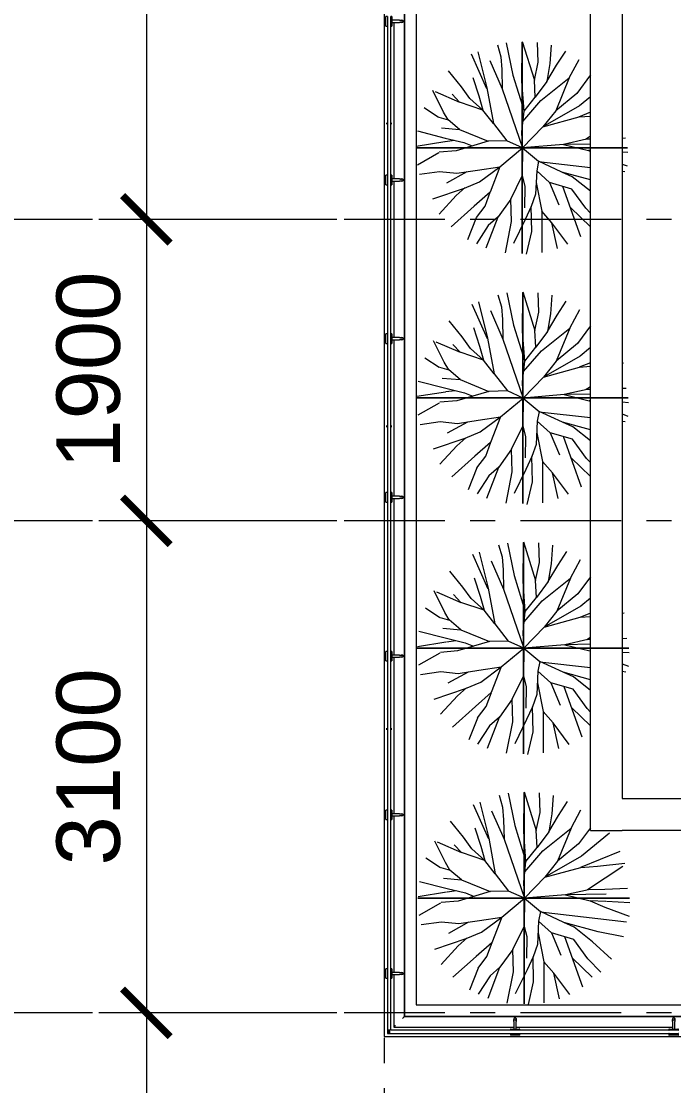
# Model space of a CAD drawing. Header units: millimetres. Extents: x -20144 to 117103, y -11426 to 48263.
# Drawn here: x 60212 to 64325, y 21391 to 28098 of the extents above; entities that cross this region are included whole.
import ezdxf

# ---------------------------------------------------------------- set-up
doc = ezdxf.new("R2010")
doc.units = ezdxf.units.MM
doc.linetypes.add('Grid Line', pattern=[22.225, 12.7, -3.175, 3.175, -3.175])
for name, color, linetype, lineweight in [('DIM', 1, 'Continuous', 5), ('L-SITE', 91, 'Continuous', 5), ('NET THAY 1', 41, 'Continuous', 5), ('NET THAY 2', 55, 'Continuous', 5), ('NET-THAY', 2, 'Continuous', 15), ('TRUC', 225, 'Continuous', 5)]:
    doc.layers.add(name, color=color, linetype=linetype, lineweight=lineweight)
doc.styles.add('TA1', font='arial.ttf')
doc.dimstyles.new('D_200_KTx2', dxfattribs={"dimtxt": 400, "dimasz": 300, "dimexe": 300, "dimexo": 300, "dimgap": 160, "dimtad": 1, "dimdec": 0, "dimzin": 9, "dimtxsty": 'TA1', "dimblk": 'ARCHTICK', "dimcen": 1, "dimdle": 300, "dimclrd": 256, "dimclre": 256, "dimclrt": 7, "dimadec": 0, "dimazin": 0, "dimtfac": 1, "dimtdec": 0, "dimtix": 1, "dimtmove": 1, "dimatfit": 3, "dimldrblk": 'ARCHTICK', "dimfxl": 1, "dimtolj": 1, "dimtzin": 0, "dimlwd": -1, "dimlwe": -1, "dimarcsym": 0})

# ---------------------------------------------------------------- blocks, each defined once
blk = doc.blocks.new('Railing - NBS_RailInfillPnl_Post-720245-MẶT BẰNG TẦNG 23')
at = {"layer": 'NET THAY 2'}
for p, q in [((-13, -5), (-13, 5)), ((13, 5), (-13, 5)), ((13, 5), (13, -5)), ((-13, -5), (13, -5))]:
    blk.add_line(p, q, dxfattribs=at)
blk = doc.blocks.new('Railing - NBS_RailInfillPnl_Post-721024-MẶT BẰNG TẦNG 23')
at = {"layer": 'NET THAY 2'}
for p, q in [((-13, -5), (-13, 5)), ((13, 5), (13, -5))]:
    blk.add_line(p, q, dxfattribs=at)
blk = doc.blocks.new('Railing - Railing-537716-MẶT BẰNG TẦNG 23')
at = {"layer": 'NET THAY 1'}
for p, q in [((-8499.5, 31299.9), (-8499.5, 21700.1)), ((-8372.5, 21827.1), (-8372.5, 31172.9)), ((-8372.5, 31172.9), (-8372.5, 21827.1)), ((-8439.5, 28091.2), (-8439.5, 27104.5)), ((-8439.5, 27091.2), (-8439.5, 26104.5)), ((-8439.5, 26091.2), (-8439.5, 25104.5)), ((-8439.5, 25091.2), (-8439.5, 24104.5)), ((-8439.5, 24091.2), (-8439.5, 23104.5)), ((-8439.5, 23091.2), (-8439.5, 22104.5)), ((-8439.5, 22091.2), (-8439.5, 21760.1)), ((1523.5, 21827.1), (-8372.5, 21827.1)), ((-8372.5, 21827.1), (1523.5, 21827.1)), ((-8439.5, 21760.1), (-7681.5, 21760.1)), ((-7668.2, 21760.1), (-6681.5, 21760.1)), ((-8499.5, 21700.1), (1650.5, 21700.1))]:
    blk.add_line(p, q, dxfattribs=at)
for points, knots in [([(-8372.5, 21827.1), (-8372.5, 21827.1), (-8372.7, 21826.8), (-8373.4, 21826.2), (-8374.1, 21825.5), (-8374.8, 21824.7), (-8375.5, 21824.1), (-8376.2, 21823.4), (-8377.2, 21822.4), (-8378.2, 21821.3), (-8379.2, 21820.4), (-8380.1, 21819.4), (-8381.9, 21817.7), (-8383.4, 21816.1), (-8384.5, 21815.1)], [0, 0, 0, 0, 0.166667, 0.25, 0.333333, 0.416667, 0.458333, 0.5, 0.583333, 0.666667, 0.708333, 0.75, 0.833333, 1, 1, 1, 1]), ([(-8429.5, 21770.1), (-8430.4, 21769.2), (-8431.7, 21767.9), (-8433.3, 21766.2), (-8434.3, 21765.2), (-8435, 21764.5), (-8435.7, 21763.8), (-8436.4, 21763.1), (-8437, 21762.5), (-8437.6, 21762), (-8438.2, 21761.4), (-8438.7, 21760.8), (-8439.3, 21760.2), (-8439.5, 21760.1), (-8439.5, 21760.1)], [0, 0, 0, 0, 0.166667, 0.25, 0.333333, 0.375, 0.416667, 0.5, 0.541667, 0.583333, 0.666667, 0.75, 0.833333, 1, 1, 1, 1])]:
    blk.add_open_spline(points, degree=3, knots=knots, dxfattribs=at)
for name, p, rotation in [('Railing - NBS_RailInfillPnl_Post-721024-MẶT BẰNG TẦNG 23', (-8469.5, 27454), 180), ('Railing - NBS_RailInfillPnl_Post-721024-MẶT BẰNG TẦNG 23', (-8469.5, 25546), 180), ('Railing - NBS_RailInfillPnl_Post-721024-MẶT BẰNG TẦNG 23', (-8469.5, 23638), 180), ('Railing - NBS_RailInfillPnl_Post-720245-MẶT BẰNG TẦNG 23', (-8469.5, 21730.1), 270)]:
    blk.add_blockref(name, p, dxfattribs=dict(rotation=rotation))
blk = doc.blocks.new('Top Rail Type - Top Rail_Internal_-538202-MẶT BẰNG TẦNG 23')
at = {"layer": 'NET THAY 1'}
for p, q in [((-8480.2, 28068.8), (-8480.2, 27126.7)), ((-8458.7, 27123.7), (-8458.7, 28071.8)), ((-8480.2, 27068.8), (-8480.2, 26126.7)), ((-8458.7, 26123.7), (-8458.7, 27071.8)), ((-8480.2, 26068.1), (-8480.2, 25128.7)), ((-8458.7, 25123.7), (-8458.7, 26071.8)), ((-8480.2, 25068.8), (-8480.2, 24126.7)), ((-8458.7, 24123.7), (-8458.7, 25071.8)), ((-8480.2, 24068.8), (-8480.2, 23126.7)), ((-8458.7, 23123.7), (-8458.7, 24071.8)), ((-8458.7, 22123.7), (-8458.7, 23071.8)), ((-8480.2, 23068.8), (-8480.2, 22126.7)), ((-8480.2, 22068.8), (-8480.2, 21719.3)), ((-8458.7, 21740.8), (-8458.7, 22071.8)), ((-7700.8, 21740.8), (-8458.7, 21740.8)), ((-6700.8, 21740.8), (-7648.8, 21740.8)), ((-8480.2, 21719.3), (-8474.5, 21719.3)), ((-8464.5, 21719.3), (-7703.8, 21719.3)), ((-7645.8, 21719.3), (-6703.8, 21719.3))]:
    blk.add_line(p, q, dxfattribs=at)
blk = doc.blocks.new('ALB-RAILING 32 - ALB-BALUSTER-V86-MẶT BẰNG TẦNG 23')
at = {"layer": 'NET THAY 1'}
for p, q in [((-30, 101.1), (-30, 91.9)), ((-30, 101.1), (30, 101.1)), ((-29, 101.1), (-30, 101.1)), ((-30, 91.9), (-29, 91.9)), ((30, 91.9), (-30, 91.9)), ((-30, 70.4), (-30, 63.2)), ((-30, 70.4), (30, 70.4)), ((-29, 70.4), (-30, 70.4)), ((30, 101.1), (29, 101.1)), ((29, 91.9), (30, 91.9)), ((30, 70.4), (29, 70.4)), ((30, 91.9), (30, 101.1)), ((30, 63.2), (30, 70.4)), ((-30, 63.2), (-26, 63.2)), ((30, 63.2), (-30, 63.2)), ((-7, 63.2), (-7, 15)), ((7, 15), (7, 63.2)), ((26, 63.2), (30, 63.2))]:
    blk.add_line(p, q, dxfattribs=at)
at = {"layer": 'NET THAY 1', "flags": 128}
for points in [[(-7, 1.4), (-7, 1.7), (-7, 2), (-7, 2.3), (-7, 2.6), (-7, 3), (-7, 3.3), (-7, 3.7), (-7, 4.1), (-7, 4.5), (-7, 5), (-7, 5.4), (-7, 5.9), (-7, 6.4), (-7, 6.9), (-7, 7.4), (-7, 7.9), (-7, 8.5), (-7, 9), (-7, 9.6), (-7, 10.1), (-7, 10.7), (-7, 11.3), (-7, 11.9), (-7, 12.5), (-7, 13), (-7, 13.6), (-7, 14.2), (-7, 14.8), (-7, 15)], [(7, 0), (7, -0.3), (7, -0.6), (6.9, -0.8), (6.9, -1.1), (6.9, -1.4), (6.8, -1.7)], [(7, 15), (7, 14.4), (7, 13.8), (7, 13.2), (7, 12.6), (7, 12), (7, 11.4), (7, 10.9), (7, 10.3), (7, 9.7), (7, 9.2), (7, 8.6), (7, 8.1), (7, 7.5), (7, 7), (7, 6.5), (7, 6), (7, 5.6), (7, 5.1), (7, 4.7), (7, 4.2), (7, 3.8), (7, 3.4), (7, 3.1), (7, 2.7)], [(-3, -6.3), (-3.2, -6.2), (-3.5, -6.1), (-3.7, -5.9), (-4, -5.8), (-4.2, -5.6), (-4.4, -5.4), (-4.6, -5.3), (-4.8, -5.1), (-5, -4.9), (-5.2, -4.7), (-5.4, -4.5), (-5.6, -4.2), (-5.7, -4), (-5.9, -3.8), (-6, -3.5), (-6.2, -3.3), (-6.3, -3), (-6.4, -2.8), (-6.5, -2.5), (-6.6, -2.3), (-6.7, -2), (-6.8, -1.7), (-6.8, -1.5), (-6.9, -1.2)], [(0, -7), (-0.3, -7), (-0.6, -7), (-0.8, -6.9), (-1.1, -6.9), (-1.4, -6.9), (-1.7, -6.8)], [(6.6, -2.5), (6.4, -2.7), (6.3, -3), (6.2, -3.2), (6.1, -3.5), (5.9, -3.7), (5.8, -4), (5.6, -4.2), (5.4, -4.4), (5.3, -4.6), (5.1, -4.8), (4.9, -5), (4.7, -5.2), (4.5, -5.4), (4.2, -5.6), (4, -5.7), (3.8, -5.9), (3.5, -6), (3.3, -6.2), (3, -6.3), (2.8, -6.4), (2.5, -6.5), (2.3, -6.6), (2, -6.7), (1.7, -6.8), (1.5, -6.8), (1.2, -6.9), (0.9, -6.9), (0.6, -7), (0.4, -7), (0.1, -7), (0, -7)]]:
    blk.add_lwpolyline(points, dxfattribs=at)
at = {"layer": 'NET THAY 1'}
for start, end in [(90, 270), (270, 90)]:
    blk.add_arc((0, 0), 7, start, end, dxfattribs=at)
blk = doc.blocks.new('CAY XANH 1 - new block_dwg_110_植栽_中_高木 - 落葉1_φ4000_H5500-1445069-IDEA-4th Storey - Detail-V162-MẶT BẰNG TẦNG 23')
at = {"layer": 'L-SITE'}
for p, q in [((-667, 1111), (-958, 1760)), ((879, 1317), (625, 696)), ((1796, 880), (1057, 580)), ((-1850, 759), (-1578, 578)), ((-1570, 578), (-1398, 529)), ((1855, 599), (1188, 159)), ((-2000, 33), (-1462, 119)), ((-1453, 121), (-1278, 144)), ((-1975, -315), (-1571, -88)), ((1984, -88), (1545, -58)), ((1923, -449), (303, -262)), ((-1423, -653), (-1041, -445)), ((1097, -1672), (762, -724)), ((1278, -1483), (902, -1122)), ((-1024, -1718), (-864, -1308)), ((855, -1808), (552, -1405))]:
    blk.add_line(p, q, dxfattribs=at)
at = {"layer": 'L-SITE', "flags": 128}
for points in [[(-838, 1808), (-670, 1129), (-546, 458), (-743, 713), (-989, 932), (-1147, 1149), (-1389, 1451)], [(-472, 1941), (-408, 1715), (-389, 1474), (-379, 1110)], [(-306, 1976), (-181, 1368), (30, 691), (242, 956)], [(-5, 2000), (224, 1272), (298, 1613), (285, 1980)], [(541, 1934), (518, 1586), (459, 1252), (641, 1557), (813, 1820)], [(-615, 1645), (-379, 1110), (0, 0), (-295, 133)], [(10, 497), (348, 890), (879, 1317), (1065, 1665)], [(1939, 182), (1516, 167), (1206, 162), (773, 64), (0, 0), (-10, 303), (30, 691), (-10, 1257), (-10, 1592)], [(-934, 1324), (-819, 978), (-743, 713), (-1182, 862)], [(1244, 1325), (1021, 1024), (625, 696), (384, 396), (0, 0), (305, -251), (268, -432)], [(459, 1252), (242, 956), (224, 1272)], [(1602, 1227), (1074, 790), (384, 396), (1064, 582), (1374, 607), (1887, 662)], [(-1522, 376), (-1182, 348), (-1399, 530), (-1482, 672), (-1685, 1077)], [(-1640, 1059), (-1182, 862), (-1319, 1008)], [(-546, 458), (-295, 133), (-645, 125)], [(-1974, 319), (-1451, 187), (-1104, 101), (-945, 37)], [(-1182, 348), (-645, 125), (-1245, -52), (-1564, -80)], [(-1683, -957), (-1092, -755), (-807, -637), (-423, -352), (0, 0), (-5, -527)], [(1538, 78), (773, 64), (1241, -50)], [(1534, -57), (1241, -50), (1512, -168), (1971, -338)], [(-1938, -494), (-1560, -440), (-1235, -475), (-846, -416), (-423, -352), (-610, -834), (-905, -1095), (-1342, -1483)], [(1865, -721), (1389, -632), (743, -453), (305, -251)], [(-217, -960), (-5, -527), (44, -720), (39, -1126)], [(508, -651), (268, -432), (248, -870), (165, -1101)], [(1640, -1145), (1284, -817), (935, -541), (743, -453)], [(-1567, -1243), (-1244, -895), (-1077, -745)], [(258, -651), (365, -1191), (365, -1967)], [(1438, -1391), (1191, -1135), (931, -773), (508, -651), (685, -1070)], [(-867, -1310), (-703, -1095), (-608, -832)], [(-321, -1974), (-207, -1385), (-217, -960), (-458, -1297)], [(76, -1999), (175, -1573), (165, -1101), (52, -1342), (-170, -1795)], [(659, -1888), (552, -1405), (365, -1191)], [(-682, -1880), (-458, -1297), (-645, -1459), (-866, -1803)]]:
    blk.add_lwpolyline(points, dxfattribs=at)
blk = doc.blocks.new('CAY XANH 1 - new block_dwg-V163-MẶT BẰNG TẦNG 23')
at = {"xscale": 0.5, "yscale": 0.5, "zscale": 0.5}
blk.add_blockref('CAY XANH 1 - new block_dwg_110_植栽_中_高木 - 落葉1_φ4000_H5500-1445069-IDEA-4th Storey - Detail-V162-MẶT BẰNG TẦNG 23', (-494874, 495980), dxfattribs=at)
blk = doc.blocks.new('CAY XANH 1 - CAY XANH_dwg-714093-MẶT BẰNG TẦNG 23')
at = {"layer": 'L-SITE'}
for p, q in [((28746.5, 0), (28733, 0)), ((28788.3, 0), (28770.7, 0)), ((28931.4, 0), (28921.9, 0)), ((29155.3, 0), (29164.1, 0))]:
    blk.add_line(p, q, dxfattribs=at)
at = {"layer": 'L-SITE', "flags": 128}
for points in [[(28694.1, 0), (28684.6, 0), (28661.3, 0), (28659.4, 0), (28644, 0), (28634.5, 0), (28611.2, 0), (28603.7, 0), (28594.2, 0), (28603.7, 0), (28609.6, 0), (28592.2, 0), (28570.9, 0), (28578.4, 0), (28603.7, 0), (28662, 0), (28642.6, 0), (28600.1, 0), (28579.1, 0), (28609.9, 0), (28604, 0), (28575.2, 0), (28563.7, 0), (28584.7, 0), (28609.9, 0), (28613.8, 0), (28600.1, 0), (28611.8, 0), (28638.7, 0), (28677.6, 0), (28708.4, 0), (28713.9, 0), (28725.7, 0), (28715.9, 0), (28712.3, 0), (28702.5, 0), (28691, 0), (28706.4, 0), (28731.3, 0), (28735.2, 0), (28750.6, 0), (28756.5, 0), (28781.4, 0), (28806.3, 0), (28821.7, 0), (28833.5, 0), (28837.1, 0), (28862.3, 0), (28883.3, 0), (28898.7, 0), (28916, 0), (28931.4, 0)], [(28647.5, 0), (28660.7, 0), (28678.3, 0), (28673.9, 0), (28669.5, 0), (28647.5, 0)], [(29039.2, 0), (29014.3, 0), (28989.4, 0), (28974, 0), (28975.7, 0), (28958.6, 0), (28943.2, 0), (28925.9, 0), (28918, 0), (28931.4, 0), (28920, 0), (28895.1, 0), (28877.7, 0), (28821.5, 0), (28814, 0), (28794.6, 0), (28769.7, 0), (28707.5, 0), (28715.4, 0), (28722.9, 0), (28717.3, 0), (28707.5, 0), (28702, 0), (28694.1, 0)], [(28752.4, 0), (28737, 0), (28715.7, 0)], [(28715.7, 0), (28725.2, 0), (28721.6, 0), (28735, 0), (28740.6, 0), (28746.5, 0), (28765.8, 0), (28752.4, 0)], [(28733, 0), (28738.9, 0), (28756, 0), (28765.8, 0), (28771.4, 0), (28775.3, 0), (28781.2, 0), (28788.7, 0), (28792.7, 0), (28732.7, 0)], [(28732.7, 0), (28740.3, 0), (28815.9, 0), (28825.4, 0), (28881.6, 0), (28895.1, 0), (28898.7, 0), (28889.2, 0), (28895.1, 0), (28904.6, 0), (28921.9, 0), (28927.8, 0)], [(28763.8, 0), (28748.4, 0), (28746.5, 0)], [(28785.1, 0), (28788.7, 0), (28790.7, 0), (28785.1, 0), (28763.8, 0)], [(28770.7, 0), (28768.5, 0), (28779.5, 0), (28788.3, 0)], [(28817.6, 0), (28796.6, 0), (28785.1, 0)], [(28921.9, 0), (28908.5, 0), (28910.5, 0), (28893.1, 0), (28898.7, 0), (28893.1, 0), (28867.9, 0), (28812, 0)], [(28812, 0), (28823.5, 0), (28817.6, 0)], [(28927.8, 0), (28939.3, 0), (28941.3, 0), (28946.8, 0), (28956.7, 0), (28933.4, 0), (28921.9, 0), (28931.4, 0), (28946.8, 0), (28962.2, 0), (28970.1, 0), (28981.6, 0), (28995, 0)], [(29091.3, 0), (29110.6, 0), (29116.2, 0), (29106.7, 0), (29089.3, 0), (29081.8, 0), (29072, 0), (29058.5, 0), (29037.2, 0), (29033.6, 0), (29018.2, 0), (29008.4, 0), (29002.8, 0), (28997, 0), (28983.5, 0), (28966.2, 0), (28958.6, 0), (28956.7, 0), (28939.3, 0), (28921.9, 0)], [(28921.9, 0), (28931.4, 0), (28933.4, 0), (28943.2, 0), (28956.7, 0), (28954.7, 0), (28958.6, 0), (28975.7, 0), (28981.6, 0), (28987.5, 0), (29004.8, 0), (29037.2, 0), (29047.1, 0), (29053, 0), (29041.2, 0), (29043.1, 0), (29051, 0), (29068.4, 0)], [(28995, 0), (29010.4, 0), (29025.8, 0), (29020.2, 0), (29006.5, 0)], [(29006.5, 0), (29025.8, 0), (29029.7, 0), (29018.2, 0), (29025.8, 0), (29045.1, 0), (29053, 0), (29062.5, 0), (29070, 0), (29083.8, 0), (29108.7, 0), (29114.5, 0)], [(29312.7, 0), (29293.4, 0), (29302.9, 0), (29316.3, 0), (29320.3, 0), (29302.9, 0), (29285.5, 0), (29262.6, 0), (29270.1, 0), (29304.9, 0), (29312.7, 0), (29304.9, 0), (29297.3, 0), (29281.9, 0), (29327.3, 0), (29348.6, 0), (29330.1, 0), (29343.5, 0), (29390.9, 0), (29381.4, 0), (29362, 0), (29366, 0), (29373.5, 0), (29352.5, 0), (29344.7, 0), (29331.2, 0), (29311.9, 0), (29298.5, 0), (29229.9, 0), (29212.5, 0), (29205, 0), (29176.1, 0), (29168.3, 0), (29150.9, 0), (29145.3, 0), (29160.7, 0), (29174.2, 0), (29170.2, 0), (29152.9, 0), (29145.3, 0), (29102.8, 0), (29106.7, 0), (29070, 0), (29043.1, 0), (29037.2, 0)], [(29037.2, 0), (29058.5, 0), (29072, 0), (29087.4, 0), (29099.2, 0), (29089.3, 0), (29075.9, 0), (29068.4, 0), (29104.7, 0), (29116.2, 0)], [(29116.2, 0), (29091.3, 0), (29083.8, 0), (29070, 0), (29049, 0), (29039.2, 0)], [(29068.4, 0), (29056.6, 0), (29060.5, 0), (29112.3, 0), (29147, 0), (29158.4, 0), (29135.5, 0), (29131.6, 0), (29147, 0), (29162.4, 0), (29169.9, 0), (29187.3, 0), (29195.1, 0), (29222, 0), (29233.5, 0), (29256.7, 0), (29210.9, 0), (29220.4, 0), (29208.6, 0), (29224, 0), (29237.7, 0), (29247.2, 0), (29260.6, 0), (29268.5, 0), (29283.9, 0), (29299.3, 0), (29312.7, 0)], [(29114.5, 0), (29100.8, 0), (29091.3, 0)], [(29160.7, 0), (29147, 0), (29133.5, 0), (29139.4, 0), (29162.4, 0), (29170.2, 0), (29154.8, 0)], [(29164.1, 0), (29172.9, 0), (29179.5, 0), (29192.7, 0), (29186.1, 0), (29150.9, 0), (29144.3, 0), (29137.8, 0), (29144.3, 0), (29155.3, 0)], [(29154.8, 0), (29162.4, 0), (29181.7, 0), (29191.5, 0), (29185.6, 0), (29212.5, 0), (29224, 0), (29205, 0), (29199.1, 0), (29177.8, 0), (29179.7, 0)], [(29179.7, 0), (29174.2, 0), (29160.7, 0)], [(29221.3, 0), (29199.3, 0), (29186.1, 0), (29199.3, 0)], [(29199.3, 0), (29210.3, 0), (29230.1, 0), (29241.1, 0), (29283.4, 0), (29301, 0), (29296.6, 0), (29238.9, 0), (29241.1, 0), (29225.7, 0), (29221.3, 0)]]:
    blk.add_lwpolyline(points, dxfattribs=at)
for points in [[(28645.7, 0), (28641.3, 0), (28706.9, 0), (28676.5, 0), (28672.1, 0), (28685.3, 0), (28676.5, 0)], [(28690.8, 0), (28669.5, 0), (28662, 0), (28675.4, 0), (28681, 0), (28698.3, 0), (28700.3, 0)], [(28737.7, 0), (28750.9, 0), (28759.7, 0), (28755.3, 0), (28737.7, 0), (28711.3, 0), (28700.3, 0), (28698.1, 0), (28715.7, 0), (28717.9, 0), (28722.3, 0), (28739.9, 0)], [(28785.9, 0), (28783.7, 0), (28768.3, 0), (28757.3, 0), (28752.9, 0), (28748.5, 0), (28768.3, 0), (28777.1, 0)], [(28904.6, 0), (28915.6, 0), (28871.6, 0), (28805.9, 0), (28810.3, 0), (28803.7, 0), (28873.8, 0), (28882.6, 0)], [(28871.6, 0), (28858.4, 0), (28851.8, 0), (28862.8, 0)], [(28898, 0), (28909, 0), (28928.8, 0), (28931, 0), (28935.4, 0), (28942, 0), (28931, 0), (28909, 0), (28880.4, 0)], [(28926.6, 0), (28942, 0), (28957.4, 0), (28950.8, 0), (28975, 0), (28957.4, 0), (28948.6, 0), (28915.6, 0)], [(28970.6, 0), (28975, 0), (28957.4, 0), (28942, 0), (28955.2, 0), (28950.8, 0)], [(29036.6, 0), (29043.2, 0), (29045.4, 0), (29025.6, 0), (29023.4, 0)], [(29118, 0), (29115.8, 0), (29135.6, 0), (29140, 0), (29129, 0)], [(29157.5, 0), (29161.9, 0), (29190.5, 0), (29194.9, 0), (29192.7, 0), (29205.9, 0), (29225.7, 0), (29219.1, 0), (29205.9, 0), (29203.7, 0), (29192.7, 0), (29164.1, 0)], [(29287, 0), (29239.4, 0), (29231.8, 0), (29294.6, 0), (29300.5, 0), (29319.8, 0), (29304.4, 0)]]:
    blk.add_lwpolyline(points, close=True, dxfattribs=at)
blk = doc.blocks.new('CAY XANH 1 - CAY XANH_dwg-714092-MẶT BẰNG TẦNG 23')
at = {"layer": 'L-SITE'}
for p, q in [((0, -28746.5), (0, -28733)), ((0, -28788.3), (0, -28770.7)), ((0, -28931.4), (0, -28921.9)), ((0, -29155.3), (0, -29164.1))]:
    blk.add_line(p, q, dxfattribs=at)
at = {"layer": 'L-SITE', "flags": 128}
for points in [[(0, -28694.1), (0, -28684.6), (0, -28661.3), (0, -28659.4), (0, -28644), (0, -28634.5), (0, -28611.2), (0, -28603.7), (0, -28594.2), (0, -28603.7), (0, -28609.6), (0, -28592.2), (0, -28570.9), (0, -28578.4), (0, -28603.7), (0, -28662), (0, -28642.6), (0, -28600.1), (0, -28579.1), (0, -28609.9), (0, -28604), (0, -28575.2), (0, -28563.7), (0, -28584.7), (0, -28609.9), (0, -28613.8), (0, -28600.1), (0, -28611.8), (0, -28638.7), (0, -28677.6), (0, -28708.4), (0, -28713.9), (0, -28725.7), (0, -28715.9), (0, -28712.3), (0, -28702.5), (0, -28691), (0, -28706.4), (0, -28731.3), (0, -28735.2), (0, -28750.6), (0, -28756.5), (0, -28781.4), (0, -28806.3), (0, -28821.7), (0, -28833.5), (0, -28837.1), (0, -28862.3), (0, -28883.3), (0, -28898.7), (0, -28916), (0, -28931.4)], [(0, -28647.5), (0, -28660.7), (0, -28678.3), (0, -28673.9), (0, -28669.5), (0, -28647.5)], [(0, -29039.2), (0, -29014.3), (0, -28989.4), (0, -28974), (0, -28975.7), (0, -28958.6), (0, -28943.2), (0, -28925.9), (0, -28918), (0, -28931.4), (0, -28920), (0, -28895.1), (0, -28877.7), (0, -28821.5), (0, -28814), (0, -28794.6), (0, -28769.7), (0, -28707.5), (0, -28715.4), (0, -28722.9), (0, -28717.3), (0, -28707.5), (0, -28702), (0, -28694.1)], [(0, -28752.4), (0, -28737), (0, -28715.7)], [(0, -28715.7), (0, -28725.2), (0, -28721.6), (0, -28735), (0, -28740.6), (0, -28746.5), (0, -28765.8), (0, -28752.4)], [(0, -28733), (0, -28738.9), (0, -28756), (0, -28765.8), (0, -28771.4), (0, -28775.3), (0, -28781.2), (0, -28788.7), (0, -28792.7), (0, -28732.7)], [(0, -28732.7), (0, -28740.3), (0, -28815.9), (0, -28825.4), (0, -28881.6), (0, -28895.1), (0, -28898.7), (0, -28889.2), (0, -28895.1), (0, -28904.6), (0, -28921.9), (0, -28927.8)], [(0, -28763.8), (0, -28748.4), (0, -28746.5)], [(0, -28785.1), (0, -28788.7), (0, -28790.7), (0, -28785.1), (0, -28763.8)], [(0, -28770.7), (0, -28768.5), (0, -28779.5), (0, -28788.3)], [(0, -28817.6), (0, -28796.6), (0, -28785.1)], [(0, -28921.9), (0, -28908.5), (0, -28910.5), (0, -28893.1), (0, -28898.7), (0, -28893.1), (0, -28867.9), (0, -28812)], [(0, -28812), (0, -28823.5), (0, -28817.6)], [(0, -28927.8), (0, -28939.3), (0, -28941.3), (0, -28946.8), (0, -28956.7), (0, -28933.4), (0, -28921.9), (0, -28931.4), (0, -28946.8), (0, -28962.2), (0, -28970.1), (0, -28981.6), (0, -28995)], [(0, -29091.3), (0, -29110.6), (0, -29116.2), (0, -29106.7), (0, -29089.3), (0, -29081.8), (0, -29072), (0, -29058.5), (0, -29037.2), (0, -29033.6), (0, -29018.2), (0, -29008.4), (0, -29002.8), (0, -28997), (0, -28983.5), (0, -28966.2), (0, -28958.6), (0, -28956.7), (0, -28939.3), (0, -28921.9)], [(0, -28921.9), (0, -28931.4), (0, -28933.4), (0, -28943.2), (0, -28956.7), (0, -28954.7), (0, -28958.6), (0, -28975.7), (0, -28981.6), (0, -28987.5), (0, -29004.8), (0, -29037.2), (0, -29047.1), (0, -29053), (0, -29041.2), (0, -29043.1), (0, -29051), (0, -29068.4)], [(0, -28995), (0, -29010.4), (0, -29025.8), (0, -29020.2), (0, -29006.5)], [(0, -29006.5), (0, -29025.8), (0, -29029.7), (0, -29018.2), (0, -29025.8), (0, -29045.1), (0, -29053), (0, -29062.5), (0, -29070), (0, -29083.8), (0, -29108.7), (0, -29114.5)], [(0, -29312.7), (0, -29293.4), (0, -29302.9), (0, -29316.3), (0, -29320.3), (0, -29302.9), (0, -29285.5), (0, -29262.6), (0, -29270.1), (0, -29304.9), (0, -29312.7), (0, -29304.9), (0, -29297.3), (0, -29281.9), (0, -29327.3), (0, -29348.6), (0, -29330.1), (0, -29343.5), (0, -29390.9), (0, -29381.4), (0, -29362), (0, -29366), (0, -29373.5), (0, -29352.5), (0, -29344.7), (0, -29331.2), (0, -29311.9), (0, -29298.5), (0, -29229.9), (0, -29212.5), (0, -29205), (0, -29176.1), (0, -29168.3), (0, -29150.9), (0, -29145.3), (0, -29160.7), (0, -29174.2), (0, -29170.2), (0, -29152.9), (0, -29145.3), (0, -29102.8), (0, -29106.7), (0, -29070), (0, -29043.1), (0, -29037.2)], [(0, -29037.2), (0, -29058.5), (0, -29072), (0, -29087.4), (0, -29099.2), (0, -29089.3), (0, -29075.9), (0, -29068.4), (0, -29104.7), (0, -29116.2)], [(0, -29116.2), (0, -29091.3), (0, -29083.8), (0, -29070), (0, -29049), (0, -29039.2)], [(0, -29068.4), (0, -29056.6), (0, -29060.5), (0, -29112.3), (0, -29147), (0, -29158.4), (0, -29135.5), (0, -29131.6), (0, -29147), (0, -29162.4), (0, -29169.9), (0, -29187.3), (0, -29195.1), (0, -29222), (0, -29233.5), (0, -29256.7), (0, -29210.9), (0, -29220.4), (0, -29208.6), (0, -29224), (0, -29237.7), (0, -29247.2), (0, -29260.6), (0, -29268.5), (0, -29283.9), (0, -29299.3), (0, -29312.7)], [(0, -29114.5), (0, -29100.8), (0, -29091.3)], [(0, -29160.7), (0, -29147), (0, -29133.5), (0, -29139.4), (0, -29162.4), (0, -29170.2), (0, -29154.8)], [(0, -29164.1), (0, -29172.9), (0, -29179.5), (0, -29192.7), (0, -29186.1), (0, -29150.9), (0, -29144.3), (0, -29137.8), (0, -29144.3), (0, -29155.3)], [(0, -29154.8), (0, -29162.4), (0, -29181.7), (0, -29191.5), (0, -29185.6), (0, -29212.5), (0, -29224), (0, -29205), (0, -29199.1), (0, -29177.8), (0, -29179.7)], [(0, -29179.7), (0, -29174.2), (0, -29160.7)], [(0, -29221.3), (0, -29199.3), (0, -29186.1), (0, -29199.3)], [(0, -29199.3), (0, -29210.3), (0, -29230.1), (0, -29241.1), (0, -29283.4), (0, -29301), (0, -29296.6), (0, -29238.9), (0, -29241.1), (0, -29225.7), (0, -29221.3)]]:
    blk.add_lwpolyline(points, dxfattribs=at)
for points in [[(0, -28645.7), (0, -28641.3), (0, -28706.9), (0, -28676.5), (0, -28672.1), (0, -28685.3), (0, -28676.5)], [(0, -28690.8), (0, -28669.5), (0, -28662), (0, -28675.4), (0, -28681), (0, -28698.3), (0, -28700.3)], [(0, -28737.7), (0, -28750.9), (0, -28759.7), (0, -28755.3), (0, -28737.7), (0, -28711.3), (0, -28700.3), (0, -28698.1), (0, -28715.7), (0, -28717.9), (0, -28722.3), (0, -28739.9)], [(0, -28785.9), (0, -28783.7), (0, -28768.3), (0, -28757.3), (0, -28752.9), (0, -28748.5), (0, -28768.3), (0, -28777.1)], [(0, -28904.6), (0, -28915.6), (0, -28871.6), (0, -28805.9), (0, -28810.3), (0, -28803.7), (0, -28873.8), (0, -28882.6)], [(0, -28871.6), (0, -28858.4), (0, -28851.8), (0, -28862.8)], [(0, -28898), (0, -28909), (0, -28928.8), (0, -28931), (0, -28935.4), (0, -28942), (0, -28931), (0, -28909), (0, -28880.4)], [(0, -28926.6), (0, -28942), (0, -28957.4), (0, -28950.8), (0, -28975), (0, -28957.4), (0, -28948.6), (0, -28915.6)], [(0, -28970.6), (0, -28975), (0, -28957.4), (0, -28942), (0, -28955.2), (0, -28950.8)], [(0, -29036.6), (0, -29043.2), (0, -29045.4), (0, -29025.6), (0, -29023.4)], [(0, -29118), (0, -29115.8), (0, -29135.6), (0, -29140), (0, -29129)], [(0, -29157.5), (0, -29161.9), (0, -29190.5), (0, -29194.9), (0, -29192.7), (0, -29205.9), (0, -29225.7), (0, -29219.1), (0, -29205.9), (0, -29203.7), (0, -29192.7), (0, -29164.1)], [(0, -29287), (0, -29239.4), (0, -29231.8), (0, -29294.6), (0, -29300.5), (0, -29319.8), (0, -29304.4)]]:
    blk.add_lwpolyline(points, close=True, dxfattribs=at)
blk = doc.blocks.new('CAY XANH 1 - CAY XANH 1-V164-MẶT BẰNG TẦNG 23')
for name, p, xscale, yscale, zscale in [('CAY XANH 1 - new block_dwg-V163-MẶT BẰNG TẦNG 23', (331762.8, -332503.6), 0.6703958691910499, 0.6703958691910499, 0.6703958691910499), ('CAY XANH 1 - CAY XANH_dwg-714092-MẶT BẰNG TẦNG 23', (0, 46610), 1.608504446305672, 1.608504446305672, 1.608504446305672), ('CAY XANH 1 - CAY XANH_dwg-714093-MẶT BẰNG TẦNG 23', (-46720.7, 0), 1.612196637345681, 1.612196637345681, 1.612196637345681)]:
    blk.add_blockref(name, p, dxfattribs=dict(xscale=xscale, yscale=yscale, zscale=zscale))
blk = doc.blocks.new('CAY XANH 1 - new block_dwg_110_植栽_中_高木 - 落葉1_φ4000_H5500-1445069-IDEA-4th Storey - Detail-V168-MẶT BẰNG TẦNG 23')
at = {"layer": 'L-SITE'}
for p, q in [((-667, 1111), (-958, 1760)), ((879, 1317), (625, 696)), ((-1850, 759), (-1578, 578)), ((1280, 670), (1057, 580)), ((1876, 661), (1887, 662)), ((-1570, 578), (-1398, 529)), ((1280, 220), (1188, 159)), ((-2000, 33), (-1462, 119)), ((-1453, 121), (-1278, 144)), ((1939, 182), (1876, 180)), ((-1975, -315), (-1571, -88)), ((1984, -88), (1876, -80)), ((1280, -375), (303, -262)), ((1876, -303), (1971, -338)), ((-1423, -653), (-1041, -445)), ((1923, -449), (1876, -444)), ((1097, -1672), (762, -724)), ((1278, -1483), (902, -1122)), ((-1024, -1718), (-864, -1308)), ((855, -1808), (552, -1405))]:
    blk.add_line(p, q, dxfattribs=at)
at = {"layer": 'L-SITE', "flags": 128}
for points in [[(-838, 1808), (-670, 1129), (-546, 458), (-743, 713), (-989, 932), (-1147, 1149), (-1389, 1451)], [(-472, 1941), (-408, 1715), (-389, 1474), (-379, 1110)], [(-306, 1976), (-181, 1368), (30, 691), (242, 956)], [(-5, 2000), (224, 1272), (298, 1613), (285, 1980)], [(541, 1934), (518, 1586), (459, 1252), (641, 1557), (813, 1820)], [(-615, 1645), (-379, 1110), (0, 0), (-295, 133)], [(10, 497), (348, 890), (879, 1317), (1065, 1665)], [(1280, 164), (1206, 162), (773, 64), (0, 0), (-10, 303), (30, 691), (-10, 1257), (-10, 1592)], [(-934, 1324), (-819, 978), (-743, 713), (-1182, 862)], [(1280, 1373), (1021, 1024), (625, 696), (384, 396), (0, 0), (305, -251), (268, -432)], [(459, 1252), (242, 956), (224, 1272)], [(-1522, 376), (-1182, 348), (-1399, 530), (-1482, 672), (-1685, 1077)], [(-1640, 1059), (-1182, 862), (-1319, 1008)], [(1280, 960), (1074, 790), (384, 396), (1064, 582), (1280, 600)], [(-546, 458), (-295, 133), (-645, 125)], [(-1974, 319), (-1451, 187), (-1104, 101), (-945, 37)], [(-1182, 348), (-645, 125), (-1245, -52), (-1564, -80)], [(-1683, -957), (-1092, -755), (-807, -637), (-423, -352), (0, 0), (-5, -527)], [(1280, 74), (773, 64), (1241, -50)], [(1280, -51), (1241, -50), (1280, -67)], [(-1938, -494), (-1560, -440), (-1235, -475), (-846, -416), (-423, -352), (-610, -834), (-905, -1095), (-1342, -1483)], [(1280, -601), (743, -453), (305, -251)], [(-217, -960), (-5, -527), (44, -720), (39, -1126)], [(508, -651), (268, -432), (248, -870), (165, -1101)], [(1280, -813), (935, -541), (743, -453)], [(-1567, -1243), (-1244, -895), (-1077, -745)], [(258, -651), (365, -1191), (365, -1967)], [(1280, -1227), (1191, -1135), (931, -773), (508, -651), (685, -1070)], [(-867, -1310), (-703, -1095), (-608, -832)], [(-321, -1974), (-207, -1385), (-217, -960), (-458, -1297)], [(76, -1999), (175, -1573), (165, -1101), (52, -1342), (-170, -1795)], [(659, -1888), (552, -1405), (365, -1191)], [(-682, -1880), (-458, -1297), (-645, -1459), (-866, -1803)]]:
    blk.add_lwpolyline(points, dxfattribs=at)
blk = doc.blocks.new('CAY XANH 1 - new block_dwg-V169-MẶT BẰNG TẦNG 23')
at = {"xscale": 0.5, "yscale": 0.5, "zscale": 0.5}
blk.add_blockref('CAY XANH 1 - new block_dwg_110_植栽_中_高木 - 落葉1_φ4000_H5500-1445069-IDEA-4th Storey - Detail-V168-MẶT BẰNG TẦNG 23', (-494874, 495980), dxfattribs=at)
blk = doc.blocks.new('CAY XANH 1 - CAY XANH 1-V170-MẶT BẰNG TẦNG 23')
for name, p, xscale, yscale, zscale in [('CAY XANH 1 - new block_dwg-V169-MẶT BẰNG TẦNG 23', (331762.8, -332503.6), 0.6703958691910499, 0.6703958691910499, 0.6703958691910499), ('CAY XANH 1 - CAY XANH_dwg-714092-MẶT BẰNG TẦNG 23', (0, 46610), 1.608504446305672, 1.608504446305672, 1.608504446305672), ('CAY XANH 1 - CAY XANH_dwg-714093-MẶT BẰNG TẦNG 23', (-46720.7, 0), 1.612196637345681, 1.612196637345681, 1.612196637345681)]:
    blk.add_blockref(name, p, dxfattribs=dict(xscale=xscale, yscale=yscale, zscale=zscale))
blk = doc.blocks.new('CAY XANH 1 - new block_dwg_110_植栽_中_高木 - 落葉1_φ4000_H5500-1445069-IDEA-4th Storey - Detail-V171-MẶT BẰNG TẦNG 23')
at = {"layer": 'L-SITE'}
for p, q in [((-667, 1111), (-958, 1760)), ((879, 1317), (625, 696)), ((-1850, 759), (-1578, 578)), ((1268, 665), (1057, 580)), ((1864, 659), (1887, 662)), ((-1570, 578), (-1398, 529)), ((1268, 212), (1188, 159)), ((-2000, 33), (-1462, 119)), ((-1453, 121), (-1278, 144)), ((1939, 182), (1864, 179)), ((-1975, -315), (-1571, -88)), ((1984, -88), (1864, -80)), ((1268, -374), (303, -262)), ((1864, -299), (1971, -338)), ((-1423, -653), (-1041, -445)), ((1923, -449), (1864, -443)), ((1097, -1672), (762, -724)), ((1268, -1474), (902, -1122)), ((-1024, -1718), (-864, -1308)), ((855, -1808), (552, -1405))]:
    blk.add_line(p, q, dxfattribs=at)
at = {"layer": 'L-SITE', "flags": 128}
for points in [[(-838, 1808), (-670, 1129), (-546, 458), (-743, 713), (-989, 932), (-1147, 1149), (-1389, 1451)], [(-472, 1941), (-408, 1715), (-389, 1474), (-379, 1110)], [(-306, 1976), (-181, 1368), (30, 691), (242, 956)], [(-5, 2000), (224, 1272), (298, 1613), (285, 1980)], [(541, 1934), (518, 1586), (459, 1252), (641, 1557), (813, 1820)], [(-615, 1645), (-379, 1110), (0, 0), (-295, 133)], [(10, 497), (348, 890), (879, 1317), (1065, 1665)], [(1268, 163), (1206, 162), (773, 64), (0, 0), (-10, 303), (30, 691), (-10, 1257), (-10, 1592)], [(-934, 1324), (-819, 978), (-743, 713), (-1182, 862)], [(1268, 1357), (1021, 1024), (625, 696), (384, 396), (0, 0), (305, -251), (268, -432)], [(459, 1252), (242, 956), (224, 1272)], [(-1522, 376), (-1182, 348), (-1399, 530), (-1482, 672), (-1685, 1077)], [(-1640, 1059), (-1182, 862), (-1319, 1008)], [(1268, 951), (1074, 790), (384, 396), (1064, 582), (1268, 599)], [(-546, 458), (-295, 133), (-645, 125)], [(-1974, 319), (-1451, 187), (-1104, 101), (-945, 37)], [(-1182, 348), (-645, 125), (-1245, -52), (-1564, -80)], [(-1683, -957), (-1092, -755), (-807, -637), (-423, -352), (0, 0), (-5, -527)], [(1268, 73), (773, 64), (1241, -50)], [(1268, -50), (1241, -50), (1268, -61)], [(-1938, -494), (-1560, -440), (-1235, -475), (-846, -416), (-423, -352), (-610, -834), (-905, -1095), (-1342, -1483)], [(1268, -598), (743, -453), (305, -251)], [(-217, -960), (-5, -527), (44, -720), (39, -1126)], [(508, -651), (268, -432), (248, -870), (165, -1101)], [(1268, -804), (935, -541), (743, -453)], [(-1567, -1243), (-1244, -895), (-1077, -745)], [(258, -651), (365, -1191), (365, -1967)], [(1268, -1214), (1191, -1135), (931, -773), (508, -651), (685, -1070)], [(-867, -1310), (-703, -1095), (-608, -832)], [(-321, -1974), (-207, -1385), (-217, -960), (-458, -1297)], [(76, -1999), (175, -1573), (165, -1101), (52, -1342), (-170, -1795)], [(659, -1888), (552, -1405), (365, -1191)], [(-682, -1880), (-458, -1297), (-645, -1459), (-866, -1803)]]:
    blk.add_lwpolyline(points, dxfattribs=at)
blk = doc.blocks.new('CAY XANH 1 - new block_dwg-V172-MẶT BẰNG TẦNG 23')
at = {"xscale": 0.5, "yscale": 0.5, "zscale": 0.5}
blk.add_blockref('CAY XANH 1 - new block_dwg_110_植栽_中_高木 - 落葉1_φ4000_H5500-1445069-IDEA-4th Storey - Detail-V171-MẶT BẰNG TẦNG 23', (-494874, 495980), dxfattribs=at)
blk = doc.blocks.new('CAY XANH 1 - CAY XANH 1-V173-MẶT BẰNG TẦNG 23')
for name, p, xscale, yscale, zscale in [('CAY XANH 1 - new block_dwg-V172-MẶT BẰNG TẦNG 23', (331762.8, -332503.6), 0.6703958691910499, 0.6703958691910499, 0.6703958691910499), ('CAY XANH 1 - CAY XANH_dwg-714092-MẶT BẰNG TẦNG 23', (0, 46610), 1.608504446305672, 1.608504446305672, 1.608504446305672), ('CAY XANH 1 - CAY XANH_dwg-714093-MẶT BẰNG TẦNG 23', (-46720.7, 0), 1.612196637345681, 1.612196637345681, 1.612196637345681)]:
    blk.add_blockref(name, p, dxfattribs=dict(xscale=xscale, yscale=yscale, zscale=zscale))
blk = doc.blocks.new('CAY XANH 1 - new block_dwg_110_植栽_中_高木 - 落葉1_φ4000_H5500-1445069-IDEA-4th Storey - Detail-V174-MẶT BẰNG TẦNG 23')
at = {"layer": 'L-SITE'}
for p, q in [((-667, 1111), (-958, 1760)), ((879, 1317), (625, 696)), ((-1850, 759), (-1578, 578)), ((1256, 661), (1057, 580)), ((1852, 658), (1887, 662)), ((-1570, 578), (-1398, 529)), ((1256, 204), (1188, 159)), ((-2000, 33), (-1462, 119)), ((-1453, 121), (-1278, 144)), ((1939, 182), (1852, 179)), ((-1975, -315), (-1571, -88)), ((1984, -88), (1852, -79)), ((1256, -372), (303, -262)), ((1852, -294), (1971, -338)), ((-1423, -653), (-1041, -445)), ((1923, -449), (1852, -441)), ((1097, -1672), (762, -724)), ((1865, -721), (1852, -719)), ((1256, -1462), (902, -1122)), ((-1024, -1718), (-864, -1308)), ((855, -1808), (552, -1405))]:
    blk.add_line(p, q, dxfattribs=at)
at = {"layer": 'L-SITE', "flags": 128}
for points in [[(-838, 1808), (-670, 1129), (-546, 458), (-743, 713), (-989, 932), (-1147, 1149), (-1389, 1451)], [(-472, 1941), (-408, 1715), (-389, 1474), (-379, 1110)], [(-306, 1976), (-181, 1368), (30, 691), (242, 956)], [(-5, 2000), (224, 1272), (298, 1613), (285, 1980)], [(541, 1934), (518, 1586), (459, 1252), (641, 1557), (813, 1820)], [(-615, 1645), (-379, 1110), (0, 0), (-295, 133)], [(10, 497), (348, 890), (879, 1317), (1065, 1665)], [(1256, 163), (1206, 162), (773, 64), (0, 0), (-10, 303), (30, 691), (-10, 1257), (-10, 1592)], [(-934, 1324), (-819, 978), (-743, 713), (-1182, 862)], [(1256, 1341), (1021, 1024), (625, 696), (384, 396), (0, 0), (305, -251), (268, -432)], [(459, 1252), (242, 956), (224, 1272)], [(-1522, 376), (-1182, 348), (-1399, 530), (-1482, 672), (-1685, 1077)], [(-1640, 1059), (-1182, 862), (-1319, 1008)], [(1256, 941), (1074, 790), (384, 396), (1064, 582), (1256, 598)], [(-546, 458), (-295, 133), (-645, 125)], [(-1974, 319), (-1451, 187), (-1104, 101), (-945, 37)], [(-1182, 348), (-645, 125), (-1245, -52), (-1564, -80)], [(-1683, -957), (-1092, -755), (-807, -637), (-423, -352), (0, 0), (-5, -527)], [(1256, 73), (773, 64), (1241, -50)], [(1256, -50), (1241, -50), (1256, -56)], [(-1938, -494), (-1560, -440), (-1235, -475), (-846, -416), (-423, -352), (-610, -834), (-905, -1095), (-1342, -1483)], [(1256, -595), (743, -453), (305, -251)], [(-217, -960), (-5, -527), (44, -720), (39, -1126)], [(508, -651), (268, -432), (248, -870), (165, -1101)], [(1256, -794), (935, -541), (743, -453)], [(-1567, -1243), (-1244, -895), (-1077, -745)], [(258, -651), (365, -1191), (365, -1967)], [(1256, -1202), (1191, -1135), (931, -773), (508, -651), (685, -1070)], [(-867, -1310), (-703, -1095), (-608, -832)], [(-321, -1974), (-207, -1385), (-217, -960), (-458, -1297)], [(76, -1999), (175, -1573), (165, -1101), (52, -1342), (-170, -1795)], [(659, -1888), (552, -1405), (365, -1191)], [(-682, -1880), (-458, -1297), (-645, -1459), (-866, -1803)]]:
    blk.add_lwpolyline(points, dxfattribs=at)
blk = doc.blocks.new('CAY XANH 1 - new block_dwg-V175-MẶT BẰNG TẦNG 23')
at = {"xscale": 0.5, "yscale": 0.5, "zscale": 0.5}
blk.add_blockref('CAY XANH 1 - new block_dwg_110_植栽_中_高木 - 落葉1_φ4000_H5500-1445069-IDEA-4th Storey - Detail-V174-MẶT BẰNG TẦNG 23', (-494874, 495980), dxfattribs=at)
blk = doc.blocks.new('CAY XANH 1 - CAY XANH 1-V176-MẶT BẰNG TẦNG 23')
for name, p, xscale, yscale, zscale in [('CAY XANH 1 - new block_dwg-V175-MẶT BẰNG TẦNG 23', (331762.8, -332503.6), 0.6703958691910499, 0.6703958691910499, 0.6703958691910499), ('CAY XANH 1 - CAY XANH_dwg-714092-MẶT BẰNG TẦNG 23', (0, 46610), 1.608504446305672, 1.608504446305672, 1.608504446305672), ('CAY XANH 1 - CAY XANH_dwg-714093-MẶT BẰNG TẦNG 23', (-46720.7, 0), 1.612196637345681, 1.612196637345681, 1.612196637345681)]:
    blk.add_blockref(name, p, dxfattribs=dict(xscale=xscale, yscale=yscale, zscale=zscale))
blk = doc.blocks.new('_ArchTick')
at = {"color": 0, "const_width": 0.15}
blk.add_lwpolyline([(-0.5, -0.5), (0.5, 0.5)], dxfattribs=at)
blk = doc.blocks.new('*D687')
at = {"layer": 'Defpoints', "color": 0, "transparency": 16777216}
for p in [(62500.5, 31149.9), (61000.5, 26849.9), (62500.5, 26849.9)]:
    blk.add_point(p, dxfattribs=at)
at = {"layer": 'DIM', "transparency": 16777216}
for p, q in [((61000.5, 31449.9), (61000.5, 26549.9)), ((62200.5, 31149.9), (60700.5, 31149.9)), ((62200.5, 26849.9), (60700.5, 26849.9))]:
    blk.add_line(p, q, dxfattribs=at)
at = {"layer": 'DIM', "transparency": 16777216, "xscale": 300, "yscale": 300, "zscale": 300}
for p, rotation in [((61000.5, 31149.9), 90), ((61000.5, 26849.9), 270)]:
    blk.add_blockref('_ArchTick', p, dxfattribs=dict(at, rotation=rotation))
at = {"layer": 'DIM', "color": 7, "transparency": 16777216, "insert": (60636.2, 28999.9), "char_height": 400, "attachment_point": 5, "rotation": 90, "style": 'TA1'}
blk.add_mtext('\\A1;4300', dxfattribs=at)
blk = doc.blocks.new('*D688')
at = {"layer": 'Defpoints', "color": 0, "transparency": 16777216}
for p in [(62500.5, 26849.9), (61000.5, 24949.9), (62500.5, 24949.9)]:
    blk.add_point(p, dxfattribs=at)
at = {"layer": 'DIM', "transparency": 16777216}
for p, q in [((61000.5, 27149.9), (61000.5, 24649.9)), ((62200.5, 26849.9), (60700.5, 26849.9)), ((62200.5, 24949.9), (60700.5, 24949.9))]:
    blk.add_line(p, q, dxfattribs=at)
at = {"layer": 'DIM', "transparency": 16777216, "xscale": 300, "yscale": 300, "zscale": 300}
for p, rotation in [((61000.5, 26849.9), 90), ((61000.5, 24949.9), 270)]:
    blk.add_blockref('_ArchTick', p, dxfattribs=dict(at, rotation=rotation))
at = {"layer": 'DIM', "color": 7, "transparency": 16777216, "insert": (60636.3, 25899.9), "char_height": 400, "attachment_point": 5, "rotation": 90, "style": 'TA1'}
blk.add_mtext('\\A1;1900', dxfattribs=at)
blk = doc.blocks.new('*D689')
at = {"layer": 'Defpoints', "color": 0, "transparency": 16777216}
for p in [(62500.5, 24949.9), (61000.5, 21849.9), (62500.5, 21849.9)]:
    blk.add_point(p, dxfattribs=at)
at = {"layer": 'DIM', "transparency": 16777216}
for p, q in [((61000.5, 25249.9), (61000.5, 21549.9)), ((62200.5, 24949.9), (60700.5, 24949.9)), ((62200.5, 21849.9), (60700.5, 21849.9))]:
    blk.add_line(p, q, dxfattribs=at)
at = {"layer": 'DIM', "transparency": 16777216, "xscale": 300, "yscale": 300, "zscale": 300}
for p, rotation in [((61000.5, 24949.9), 90), ((61000.5, 21849.9), 270)]:
    blk.add_blockref('_ArchTick', p, dxfattribs=dict(at, rotation=rotation))
at = {"layer": 'DIM', "color": 7, "transparency": 16777216, "insert": (60636.2, 23399.9), "char_height": 400, "attachment_point": 5, "rotation": 90, "style": 'TA1'}
blk.add_mtext('\\A1;3100', dxfattribs=at)
blk = doc.blocks.new('*D690')
at = {"layer": 'Defpoints', "color": 0, "transparency": 16777216}
for p in [(62500.5, 21849.9), (61000.5, 19099.9), (62500.5, 19099.9)]:
    blk.add_point(p, dxfattribs=at)
at = {"layer": 'DIM', "transparency": 16777216}
for p, q in [((61000.5, 22149.9), (61000.5, 18799.9)), ((62200.5, 21849.9), (60700.5, 21849.9)), ((62200.5, 19099.9), (60700.5, 19099.9))]:
    blk.add_line(p, q, dxfattribs=at)
at = {"layer": 'DIM', "transparency": 16777216, "xscale": 300, "yscale": 300, "zscale": 300}
for p, rotation in [((61000.5, 21849.9), 90), ((61000.5, 19099.9), 270)]:
    blk.add_blockref('_ArchTick', p, dxfattribs=dict(at, rotation=rotation))
at = {"layer": 'DIM', "color": 7, "transparency": 16777216, "insert": (60636.3, 20474.9), "char_height": 400, "attachment_point": 5, "rotation": 90, "style": 'TA1'}
blk.add_mtext('\\A1;2750', dxfattribs=at)
blk = doc.blocks.new('*D666')
at = {"layer": 'Defpoints', "color": 0, "transparency": 16777216}
for p in [(62500.5, 42599.9), (59600.5, -0.1), (62500.5, -0.1)]:
    blk.add_point(p, dxfattribs=at)
at = {"layer": 'DIM', "transparency": 16777216}
for p, q in [((59600.5, 42899.9), (59600.5, -300.1)), ((62200.5, 42599.9), (59300.5, 42599.9)), ((62200.5, -0.1), (59300.5, -0.1))]:
    blk.add_line(p, q, dxfattribs=at)
at = {"layer": 'DIM', "transparency": 16777216, "xscale": 300, "yscale": 300, "zscale": 300}
for p, rotation in [((59600.5, 42599.9), 90), ((59600.5, -0.1), 270)]:
    blk.add_blockref('_ArchTick', p, dxfattribs=dict(at, rotation=rotation))
at = {"layer": 'DIM', "color": 7, "transparency": 16777216, "insert": (59236.3, 21299.9), "char_height": 400, "attachment_point": 5, "rotation": 90, "style": 'TA1'}
blk.add_mtext('\\A1;42600', dxfattribs=at)

msp = doc.modelspace()

# ---------------------------------------------------------------- linework, layer by layer
at = {"layer": 'NET-THAY', "lineweight": 9}
for p, q in [((62700.5, 31099.9), (62700.5, 21899.9)), ((63800.5, 22999.9), (63800.5, 29899.9)), ((64000.5, 29899.9), (64000.5, 23199.9)), ((64000.5, 23199.9), (72450.5, 23199.9)), ((63800.5, 22999.9), (64000.5, 22999.9)), ((72450.5, 22999.9), (64000.5, 22999.9)), ((62700.5, 21899.9), (72450.5, 21899.9)), ((72450.5, 21699.9), (62500.5, 21699.9))]:
    msp.add_line(p, q, dxfattribs=at)
at = {"layer": 'TRUC', "linetype": 'Grid Line', "ltscale": 50}
for p, q in [((62500.5, 43599.9), (62500.5, -4500.1)), ((114000.5, 26849.9), (58907.6, 26849.9)), ((114000.5, 24949.9), (56593, 24949.9)), ((114000.5, 21849.9), (58907.6, 21849.9))]:
    msp.add_line(p, q, dxfattribs=at)

# ---------------------------------------------------------------- block references
at = {"lineweight": 9}
for name, p in [('Railing - Railing-537716-MẶT BẰNG TẦNG 23', (71000, 0)), ('Top Rail Type - Top Rail_Internal_-538202-MẶT BẰNG TẦNG 23', (71000, 0)), ('CAY XANH 1 - CAY XANH 1-V170-MẶT BẰNG TẦNG 23', (63370.1, 27300.4)), ('CAY XANH 1 - CAY XANH 1-V173-MẶT BẰNG TẦNG 23', (63374.1, 25724.4)), ('CAY XANH 1 - CAY XANH 1-V176-MẶT BẰNG TẦNG 23', (63378.1, 24148.4)), ('CAY XANH 1 - CAY XANH 1-V164-MẶT BẰNG TẦNG 23', (63382.1, 22572.4))]:
    msp.add_blockref(name, p, dxfattribs=at)
for p, rotation in [((62611.7, 28097.8), 90), ((62611.7, 27097.8), 90), ((62611.7, 26097.8), 90), ((62611.7, 25097.8), 90), ((62611.7, 24097.8), 90), ((62611.7, 23097.8), 90), ((62611.7, 22097.8), 90), ((63325.2, 21811.3), 180), ((64325.2, 21811.3), 180)]:
    msp.add_blockref('ALB-RAILING 32 - ALB-BALUSTER-V86-MẶT BẰNG TẦNG 23', p, dxfattribs=dict(at, rotation=rotation))

# ---------------------------------------------------------------- dimensions: what is measured, and where the dimension line sits
at = {"layer": 'DIM'}
for base, p1, p2, picture, middle in [((59600.5, -0.1), (62500.5, 42599.9), (62500.5, -0.1), '*D666', (59236.3, 21299.9)), ((61000.5, 26849.9), (62500.5, 31149.9), (62500.5, 26849.9), '*D687', (60636.2, 28999.9)), ((61000.5, 24949.9), (62500.5, 26849.9), (62500.5, 24949.9), '*D688', (60636.3, 25899.9)), ((61000.5, 21849.9), (62500.5, 24949.9), (62500.5, 21849.9), '*D689', (60636.2, 23399.9)), ((61000.5, 19099.9), (62500.5, 21849.9), (62500.5, 19099.9), '*D690', (60636.3, 20474.9))]:
    dim = msp.add_linear_dim(base=base, p1=p1, p2=p2, angle=90, dimstyle='D_200_KTx2', dxfattribs=at)
    dim.commit()
    dim.dimension.update_dxf_attribs({"geometry": picture, "text_midpoint": middle})

doc.saveas('drawing.dxf')
